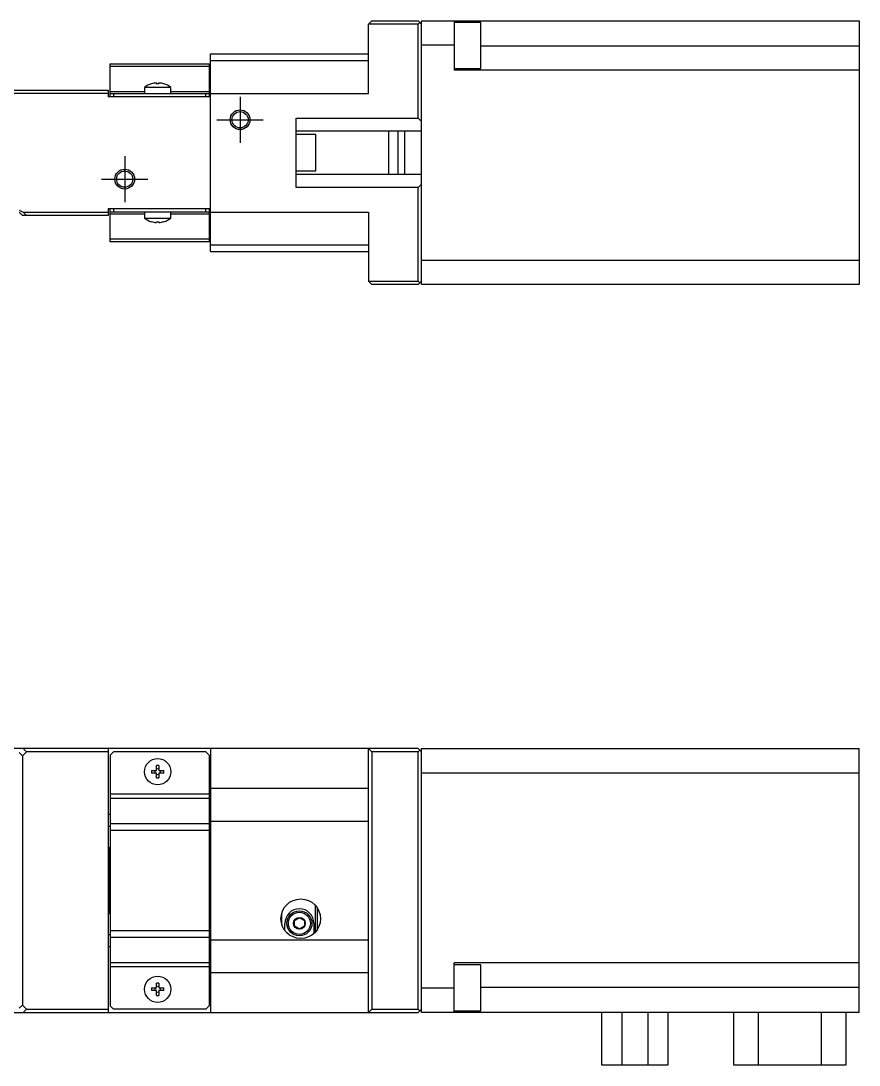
# Model space of a CAD drawing. Extents: x 0 to 665, y -8 to 403.
# Drawn here: x 180.3 to 307.4, y 244.5 to 402.9 of the extents above; entities that cross this region are included whole.
import ezdxf

# ---------------------------------------------------------------- set-up
doc = ezdxf.new("R2010")
doc.units = 0
doc.header["$LTSCALE"] = 0.5
doc.linetypes.add('CENTER', pattern=[50.8, 31.75, -6.35, 6.35, -6.35])
for name, color, linetype in [('MSM_CENTER', 1, 'CENTER'), ('MSM_CONTINUOUS', 7, 'CONTINUOUS'), ('MSM_NARROW', 5, 'CONTINUOUS')]:
    doc.layers.add(name, color=color, linetype=linetype)

msp = doc.modelspace()

# ---------------------------------------------------------------- linework, layer by layer
at = {"layer": 'MSM_CENTER'}
for p, q in [((213.51, 391.38), (213.51, 384.38)), ((210.01, 387.88), (217.01, 387.88)), ((196.01, 382.38), (196.01, 375.38)), ((192.51, 378.88), (199.51, 378.88))]:
    msp.add_line(p, q, dxfattribs=at)
at = {"layer": 'MSM_CONTINUOUS'}
for p, q in [((233.51, 402.88), (233.01, 402.38)), ((233.01, 391.88), (233.01, 402.38)), ((240.51, 402.38), (233.01, 402.38)), ((233.51, 402.88), (240.51, 402.88)), ((241.01, 402.38), (240.51, 402.88)), ((240.51, 402.38), (240.76, 402.63)), ((240.51, 388.13), (240.51, 402.38)), ((241.01, 362.88), (241.01, 402.88)), ((241.01, 402.88), (307.41, 402.88)), ((246.01, 402.88), (246.01, 395.39)), ((250.01, 402.64), (246.01, 402.64)), ((250.01, 395.64), (250.01, 402.64)), ((307.41, 402.88), (307.41, 362.88)), ((246.01, 399.18), (241.01, 399.18)), ((209.01, 397.88), (233.01, 397.88)), ((209.01, 367.88), (209.01, 397.88)), ((250.01, 399.09), (307.41, 399.09)), ((193.81, 391.38), (193.81, 396.38)), ((193.81, 396.38), (208.81, 396.38)), ((208.81, 395.94), (193.81, 395.94)), ((208.81, 396.38), (208.81, 391.38)), ((209.01, 396.88), (233.01, 396.88)), ((246.01, 395.64), (250.01, 395.64)), ((307.41, 395.39), (246.01, 395.39)), ((203.01, 392.77), (199.01, 392.77)), ((199.01, 392.77), (199.01, 391.88)), ((200.08, 393.33), (200.06, 393.33)), ((200.81, 393.33), (200.81, 393.46)), ((201.21, 393.33), (200.81, 393.33)), ((201.21, 393.46), (201.21, 393.33)), ((201.96, 393.33), (201.94, 393.33)), ((203.01, 391.88), (203.01, 392.77)), ((171.31, 392.38), (193.51, 392.38)), ((193.51, 391.88), (171.51, 391.88)), ((193.51, 392.38), (193.51, 391.38)), ((209.01, 391.38), (193.51, 391.38)), ((193.81, 392.17), (199.01, 392.17)), ((193.81, 391.88), (208.81, 391.88)), ((194.31, 391.88), (194.31, 391.38)), ((203.01, 392.17), (208.81, 392.17)), ((208.31, 391.38), (208.31, 391.88)), ((209.01, 391.88), (233.01, 391.88)), ((222.01, 388.13), (240.51, 388.13)), ((222.01, 377.63), (222.01, 388.13)), ((241.01, 387.63), (240.51, 388.13)), ((241.01, 386.13), (222.01, 386.13)), ((225.01, 385.63), (222.01, 385.63)), ((225.01, 380.13), (225.01, 385.63)), ((236.01, 386.13), (236.01, 379.63)), ((237.51, 379.63), (237.51, 386.13)), ((238.51, 379.63), (238.51, 386.13)), ((222.01, 380.13), (225.01, 380.13)), ((222.01, 379.63), (241.01, 379.63)), ((240.51, 377.63), (222.01, 377.63)), ((240.51, 377.63), (241.01, 378.13)), ((240.51, 363.38), (240.51, 377.63)), ((180.01, 374.18), (180.63, 373.88)), ((180.51, 373.38), (180.01, 373.88)), ((180.63, 373.88), (193.51, 373.88)), ((180.63, 373.88), (181.13, 373.38)), ((209.01, 374.38), (193.51, 374.38)), ((193.51, 374.38), (193.51, 373.38)), ((193.81, 369.38), (193.81, 374.38)), ((208.81, 373.88), (193.81, 373.88)), ((194.31, 374.38), (194.31, 373.88)), ((199.01, 373.88), (199.01, 372.98)), ((203.01, 372.98), (203.01, 373.88)), ((208.31, 373.88), (208.31, 374.38)), ((208.81, 374.38), (208.81, 369.38)), ((209.01, 373.88), (233.01, 373.88)), ((233.01, 373.88), (233.01, 363.38)), ((193.51, 373.38), (180.51, 373.38)), ((199.01, 373.58), (193.81, 373.58)), ((199.01, 372.98), (203.01, 372.98)), ((200.06, 372.42), (200.08, 372.42)), ((200.81, 372.42), (201.21, 372.42)), ((200.81, 372.29), (200.81, 372.42)), ((201.21, 372.42), (201.21, 372.29)), ((201.94, 372.42), (201.96, 372.42)), ((208.81, 373.58), (203.01, 373.58)), ((193.81, 369.82), (208.81, 369.82)), ((208.81, 369.38), (193.81, 369.38)), ((233.01, 368.88), (209.01, 368.88)), ((209.01, 367.88), (233.01, 367.88)), ((241.01, 366.58), (307.41, 366.58)), ((233.01, 363.38), (240.51, 363.38)), ((233.01, 363.38), (233.51, 362.88)), ((240.51, 362.88), (233.51, 362.88)), ((240.76, 363.13), (240.51, 363.38)), ((240.51, 362.88), (241.01, 363.38)), ((307.41, 362.88), (241.01, 362.88)), ((240.51, 292.51), (171.51, 292.51)), ((180.51, 291.4), (180.01, 291.9)), ((181.13, 292.01), (180.51, 291.4)), ((180.63, 292.51), (181.13, 292.01)), ((193.51, 292.01), (181.13, 292.01)), ((193.51, 292.51), (193.51, 252.51)), ((194.31, 292.01), (193.81, 291.51)), ((193.81, 291.51), (193.81, 253.51)), ((208.31, 292.01), (194.31, 292.01)), ((208.81, 291.51), (208.31, 292.01)), ((208.81, 291.51), (208.81, 253.51)), ((209.01, 292.51), (209.01, 252.51)), ((233.01, 292.51), (233.51, 292.01)), ((233.01, 252.51), (233.01, 292.51)), ((240.51, 292.01), (233.51, 292.01)), ((233.51, 292.01), (233.51, 253.01)), ((241.01, 292.01), (240.51, 292.51)), ((240.51, 292.01), (240.76, 292.26)), ((240.51, 253.01), (240.51, 292.01)), ((241.01, 252.51), (241.01, 292.51)), ((241.01, 292.51), (307.41, 292.51)), ((307.41, 252.51), (307.41, 292.51)), ((180.51, 291.4), (180.51, 253.62)), ((200.81, 289.21), (200.81, 289.94)), ((201.21, 289.94), (201.21, 289.21)), ((200.08, 289.21), (200.81, 289.21)), ((200.81, 288.81), (200.08, 288.81)), ((200.81, 288.08), (200.81, 288.81)), ((201.21, 289.21), (201.94, 289.21)), ((201.21, 288.81), (201.21, 288.08)), ((201.94, 288.81), (201.21, 288.81)), ((307.41, 288.81), (241.01, 288.81)), ((193.81, 285.63), (208.81, 285.63)), ((209.01, 286.51), (233.01, 286.51)), ((208.81, 284.92), (193.81, 284.92)), ((193.81, 282.51), (193.51, 282.51)), ((209.01, 282.51), (208.81, 282.51)), ((193.51, 280.76), (193.81, 280.76)), ((193.81, 281.15), (208.81, 281.15)), ((208.85, 280.39), (208.81, 280.39)), ((208.85, 264.63), (208.85, 280.39)), ((209.01, 281.51), (233.01, 281.51)), ((208.81, 280.09), (193.81, 280.09)), ((208.81, 279.33), (208.85, 279.33)), ((208.81, 278.75), (208.85, 278.75)), ((209.01, 279.78), (208.85, 279.78)), ((193.71, 277.51), (193.51, 277.31)), ((193.71, 277.51), (193.71, 267.51)), ((193.81, 277.51), (193.71, 277.51)), ((209.01, 277.28), (208.85, 277.28)), ((208.85, 274.78), (209.01, 274.78)), ((209.01, 270.23), (208.85, 270.23)), ((193.51, 267.71), (193.71, 267.51)), ((208.85, 267.73), (209.01, 267.73)), ((224.91, 268.75), (224.91, 264.67)), ((225.21, 268.37), (225.21, 265.05)), ((193.71, 267.51), (193.81, 267.51)), ((208.81, 266.27), (208.85, 266.27)), ((219.81, 267.48), (219.81, 265.94)), ((221.76, 266.44), (222.51, 266.87)), ((221.76, 265.57), (221.76, 266.44)), ((222.51, 266.87), (223.26, 266.44)), ((223.26, 266.44), (223.26, 265.57)), ((193.81, 264.92), (208.81, 264.92)), ((208.81, 265.68), (208.85, 265.68)), ((208.81, 264.63), (208.85, 264.63)), ((208.85, 265.23), (209.01, 265.23)), ((220.31, 264.91), (220.31, 266.01)), ((222.51, 265.14), (221.76, 265.57)), ((223.26, 265.57), (222.51, 265.14)), ((224.71, 266.01), (224.71, 264.47)), ((193.81, 264.26), (193.51, 264.26)), ((208.81, 263.86), (193.81, 263.86)), ((209.01, 263.51), (233.01, 263.51)), ((193.51, 262.51), (193.81, 262.51)), ((208.81, 262.51), (209.01, 262.51)), ((193.81, 260.09), (208.81, 260.09)), ((246.01, 252.51), (246.01, 260)), ((307.41, 260), (246.01, 260)), ((250.01, 259.74), (246.01, 259.74)), ((250.01, 252.74), (250.01, 259.74)), ((208.81, 259.39), (193.81, 259.39)), ((233.01, 258.51), (209.01, 258.51)), ((200.81, 256.21), (200.81, 256.94)), ((201.21, 256.94), (201.21, 256.21)), ((200.08, 256.21), (200.81, 256.21)), ((200.81, 255.81), (200.08, 255.81)), ((200.81, 255.08), (200.81, 255.81)), ((201.21, 256.21), (201.94, 256.21)), ((201.21, 255.81), (201.21, 255.08)), ((201.94, 255.81), (201.21, 255.81)), ((241.01, 256.21), (246.01, 256.21)), ((307.41, 256.3), (250.01, 256.3)), ((180.01, 253.12), (180.51, 253.62)), ((180.51, 253.62), (181.13, 253.01)), ((193.81, 253.51), (194.31, 253.01)), ((208.31, 253.01), (208.81, 253.51)), ((171.51, 252.51), (240.51, 252.51)), ((181.13, 253.01), (180.63, 252.51)), ((181.13, 253.01), (193.51, 253.01)), ((208.31, 253.01), (194.31, 253.01)), ((233.51, 253.01), (233.01, 252.51)), ((233.51, 253.01), (240.51, 253.01)), ((240.76, 252.76), (240.51, 253.01)), ((240.51, 252.51), (241.01, 253.01)), ((307.41, 252.51), (241.01, 252.51)), ((246.01, 252.74), (250.01, 252.74)), ((268.41, 244.51), (268.41, 252.51)), ((271.41, 252.51), (271.41, 244.51)), ((275.41, 244.51), (275.41, 252.51)), ((278.41, 252.51), (278.41, 244.51)), ((288.41, 244.51), (288.41, 252.51)), ((292.11, 252.51), (292.11, 244.51)), ((301.71, 244.51), (301.71, 252.51)), ((305.41, 252.51), (305.41, 244.51)), ((278.41, 244.51), (268.41, 244.51)), ((305.41, 244.51), (288.41, 244.51))]:
    msp.add_line(p, q, dxfattribs=at)
for centre, radius in [((213.51, 387.88), 1.23), ((196.01, 378.88), 1.23), ((201.01, 289.01), 2), ((222.71, 266.71), 3), ((222.51, 266.01), 1.9), ((222.51, 266.01), 1.67), ((222.51, 266.01), 0.9), ((201.01, 256.01), 2)]:
    msp.add_circle(centre, radius, dxfattribs=at)
for centre, radius, start, end in [((201.01, 390.28), 3.2, 107.27, 128.6822), ((201.01, 390.28), 3.19, 93.5904, 106.9053), ((201.01, 390.28), 3.19, 73.0947, 86.4097), ((201.01, 390.28), 3.2, 51.3178, 72.73), ((201.01, 375.48), 3.2, 231.3178, 252.73), ((201.01, 375.48), 3.19, 253.0947, 266.4096), ((201.01, 375.48), 3.19, 273.5903, 286.9053), ((201.01, 375.48), 3.2, 287.27, 308.6822), ((201.01, 289.01), 0.95, 77.8468, 102.1532), ((201.01, 289.01), 0.95, 167.8468, 192.1532), ((201.01, 289.01), 0.435, 152.6335, 207.3665), ((201.01, 289.01), 0.435, 62.6335, 117.3665), ((201.01, 289.01), 0.435, 242.6335, 297.3665), ((201.01, 289.01), 0.435, 332.6335, 27.3665), ((201.01, 289.01), 0.95, 347.8468, 12.1532), ((201.01, 289.01), 0.95, 257.8468, 282.1532), ((222.51, 266.01), 2.2, 0.0004, 179.9996), ((201.01, 256.01), 0.95, 77.8468, 102.1532), ((201.01, 256.01), 0.95, 167.8468, 192.1532), ((201.01, 256.01), 0.435, 152.6335, 207.3665), ((201.01, 256.01), 0.435, 62.6335, 117.3665), ((201.01, 256.01), 0.435, 242.6335, 297.3665), ((201.01, 256.01), 0.95, 257.8468, 282.1532), ((201.01, 256.01), 0.435, 332.6335, 27.3665), ((201.01, 256.01), 0.95, 347.8468, 12.1532)]:
    msp.add_arc(centre, radius, start, end, dxfattribs=at)
at = {"layer": 'MSM_NARROW'}
for centre in [(213.51, 387.88), (196.01, 378.88)]:
    msp.add_circle(centre, 1.5, dxfattribs=at)

doc.saveas('drawing.dxf')
